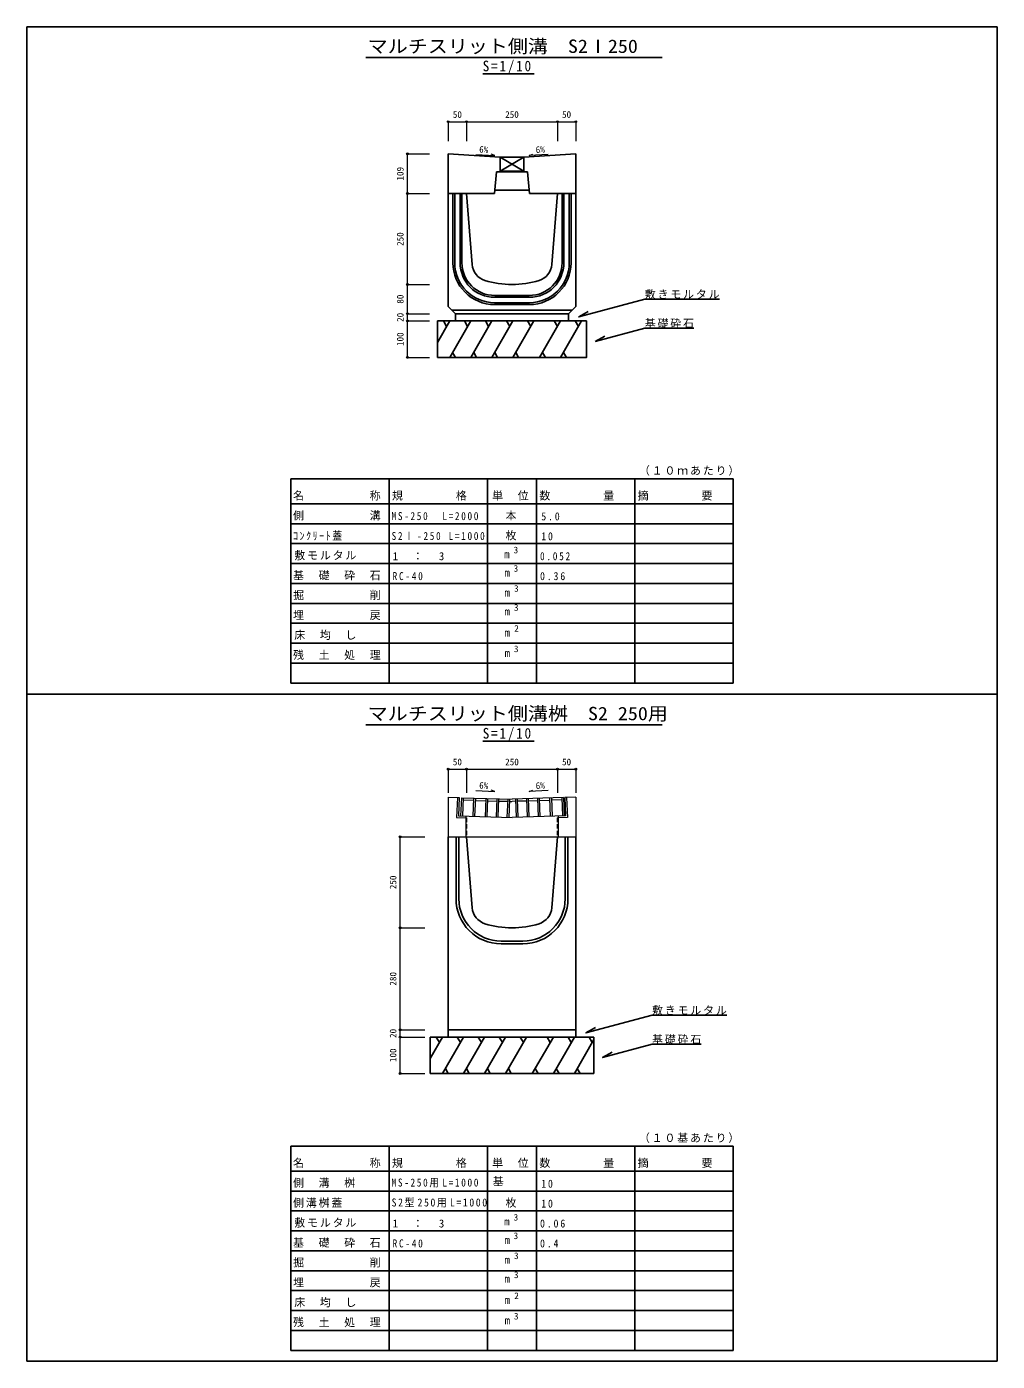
# Model space of a CAD drawing. Units: millimetres at full size, sheet at 1:10. Extents: x -1647 to 1019, y -1827 to 1839.
import ezdxf
from ezdxf.enums import TextEntityAlignment as Align

# ---------------------------------------------------------------- set-up
doc = ezdxf.new("R2010")
doc.units = ezdxf.units.MM
doc.header["$LTSCALE"] = 10
doc.header["$PDMODE"] = 32
doc.header["$PDSIZE"] = 5
doc.linetypes.add('DASHED1', pattern=[1.8, 1.2, -0.6])
doc.layers.add('0-0_通り芯', color=7, linetype='Continuous')
doc.layers.add('0-1_躯体', color=4, linetype='Continuous', lineweight=18)
doc.styles.add('ＭＳ ゴシック', font='')
doc.styles.get('ＭＳ ゴシック').set_extended_font_data('MS Gothic')

msp = doc.modelspace()

# ---------------------------------------------------------------- linework, layer by layer
at = {"layer": '0-0_通り芯', "color": 2}
for p, q in [((-1647.4, 1839.43), (-1647.4, -1827.23)), ((-1647.4, 1839.43), (1019.27, 1839.43)), ((1019.27, -1827.23), (1019.27, 1839.43)), ((1019.27, -1827.23), (1019.27, 1839.43)), ((-1647.4, -1827.23), (1019.27, -1827.23))]:
    msp.add_line(p, q, dxfattribs=at)
at = {"layer": '0-0_通り芯'}
for p, q in [((-715.89, 1754.43), (98.1, 1754.43)), ((-394.5, 1709.71), (-253.53, 1709.71)), ((50.71, 1090.73), (255.71, 1090.73)), ((-485.01, 1030.95), (-519.06, 971.98)), ((-519.06, 930.95), (-519.06, 1030.95)), ((-109.06, 1030.95), (-519.06, 1030.95)), ((-502.32, 1030.95), (-493.66, 1015.97)), ((-427.28, 1030.95), (-485.01, 930.95)), ((-469.06, 1030.95), (-469.06, 1050.95)), ((-444.58, 1030.95), (-435.93, 1015.97)), ((-369.54, 1030.95), (-427.28, 930.95)), ((-386.85, 1030.95), (-378.19, 1015.97)), ((-311.81, 1030.95), (-369.54, 930.95)), ((-329.11, 1030.95), (-320.46, 1015.97)), ((-254.07, 1030.95), (-311.81, 930.95)), ((-271.38, 1030.95), (-262.72, 1015.97)), ((-180.5, 1030.95), (-238.23, 930.95)), ((-197.8, 1030.95), (-189.15, 1015.97)), ((-122.76, 1030.95), (-180.5, 930.95)), ((-159.06, 1050.95), (-159.06, 1030.95)), ((-140.07, 1030.95), (-131.41, 1015.97)), ((50.71, 1010.93), (-85.17, 974.52)), ((50.71, 1010.93), (185.71, 1010.93)), ((-85.17, 974.52), (-59.19, 989.52)), ((-477.09, 944.67), (-469.17, 930.95)), ((-419.36, 944.67), (-411.44, 930.95)), ((-361.62, 944.67), (-353.7, 930.95)), ((-303.89, 944.67), (-295.97, 930.95)), ((-230.31, 944.67), (-222.39, 930.95)), ((-172.58, 944.67), (-164.66, 930.95)), ((-921.56, 596.98), (293.44, 596.98)), ((-921.56, 596.98), (-921.56, 473.86)), ((-651.56, 596.98), (-651.56, 473.86)), ((-381.56, 596.98), (-381.56, 473.86)), ((-246.56, 596.98), (-246.56, 473.86)), ((23.44, 596.98), (23.44, 473.86)), ((293.44, 596.98), (293.44, 473.86)), ((-921.56, 528.58), (293.44, 528.58)), ((-921.56, 473.86), (293.44, 473.86)), ((-921.56, 473.86), (-921.56, 36.1)), ((-651.56, 473.86), (-651.56, 36.1)), ((-381.56, 473.86), (-381.56, 36.1)), ((-246.56, 473.86), (-246.56, 36.1)), ((23.44, 473.86), (23.44, 36.1)), ((293.44, 473.86), (293.44, 36.1)), ((-921.56, 419.14), (293.44, 419.14)), ((-921.56, 364.42), (293.44, 364.42)), ((-921.56, 309.7), (293.44, 309.7)), ((-921.56, 254.98), (293.44, 254.98)), ((-921.56, 200.26), (293.44, 200.26)), ((-921.56, 145.54), (293.44, 145.54)), ((-921.56, 90.82), (293.44, 90.82)), ((-921.56, 36.1), (293.44, 36.1)), ((-836.06, 36.1), (72.94, 36.1)), ((-715.89, -78.9), (98.1, -78.9)), ((-394.5, -123.62), (-253.53, -123.62)), ((70.71, -876.57), (275.71, -876.57)), ((-489.06, -936.35), (-489.06, -916.35)), ((-139.06, -916.35), (-139.06, -936.35)), ((-505.01, -936.35), (-539.06, -995.33)), ((-539.06, -1036.35), (-539.06, -936.35)), ((-89.06, -936.35), (-539.06, -936.35)), ((-522.32, -936.35), (-513.66, -951.34)), ((-447.28, -936.35), (-505.01, -1036.35)), ((-464.58, -936.35), (-455.93, -951.34)), ((-389.54, -936.35), (-447.28, -1036.35)), ((-406.85, -936.35), (-398.19, -951.34)), ((-331.81, -936.35), (-389.54, -1036.35)), ((-349.11, -936.35), (-340.46, -951.34)), ((-274.07, -936.35), (-331.81, -1036.35)), ((-291.38, -936.35), (-282.72, -951.34)), ((-200.5, -936.35), (-258.23, -1036.35)), ((-217.8, -936.35), (-209.15, -951.34)), ((-142.76, -936.35), (-200.5, -1036.35)), ((-160.07, -936.35), (-151.41, -951.34)), ((-89.06, -943.34), (-142.76, -1036.35)), ((-102.33, -936.35), (-93.68, -951.34)), ((-89.06, -936.35), (-89.06, -1036.35)), ((70.71, -956.38), (205.71, -956.38)), ((-497.09, -1022.63), (-489.17, -1036.35)), ((-439.36, -1022.63), (-431.44, -1036.35)), ((-381.62, -1022.63), (-373.7, -1036.35)), ((-323.89, -1022.63), (-315.97, -1036.35)), ((-250.31, -1022.63), (-242.39, -1036.35)), ((-192.58, -1022.63), (-184.66, -1036.35)), ((-134.84, -1022.63), (-126.92, -1036.35)), ((-89.06, -1036.35), (-539.06, -1036.35)), ((-921.56, -1236.35), (293.44, -1236.35)), ((-921.56, -1236.35), (-921.56, -1359.47)), ((-651.56, -1236.35), (-651.56, -1359.47)), ((-381.56, -1236.35), (-381.56, -1359.47)), ((-246.56, -1236.35), (-246.56, -1359.47)), ((23.44, -1236.35), (23.44, -1359.47)), ((293.44, -1236.35), (293.44, -1359.47)), ((-921.56, -1304.75), (293.44, -1304.75)), ((-921.56, -1359.47), (293.44, -1359.47)), ((-921.56, -1359.47), (-921.56, -1797.23)), ((-651.56, -1359.47), (-651.56, -1797.23)), ((-381.56, -1359.47), (-381.56, -1797.23)), ((-246.56, -1359.47), (-246.56, -1797.23)), ((23.44, -1359.47), (23.44, -1797.23)), ((293.44, -1359.47), (293.44, -1797.23)), ((-921.56, -1414.19), (293.44, -1414.19)), ((-921.56, -1468.91), (293.44, -1468.91)), ((-921.56, -1523.63), (293.44, -1523.63)), ((-921.56, -1578.35), (293.44, -1578.35)), ((-921.56, -1633.07), (293.44, -1633.07)), ((-921.56, -1687.79), (293.44, -1687.79)), ((-921.56, -1742.51), (293.44, -1742.51)), ((-921.56, -1797.23), (293.44, -1797.23)), ((-836.06, -1797.23), (72.94, -1797.23))]:
    msp.add_line(p, q, dxfattribs=at)
at = {"layer": '0-0_通り芯', "color": 3}
for p, q in [((-489.06, 1489.95), (-489.06, 1380.95)), ((-346.56, 1480.95), (-489.06, 1489.95)), ((-281.56, 1480.95), (-346.56, 1480.95)), ((-346.56, 1480.95), (-281.56, 1442.95)), ((-281.56, 1480.95), (-346.56, 1442.95)), ((-346.56, 1480.95), (-346.56, 1440.65)), ((-281.56, 1480.95), (-139.06, 1489.95)), ((-281.56, 1480.95), (-281.56, 1440.65)), ((-139.06, 1489.95), (-139.06, 1380.95)), ((-362.06, 1380.95), (-357.06, 1440.65)), ((-357.06, 1440.65), (-271.06, 1440.65)), ((-346.56, 1442.95), (-281.56, 1442.95)), ((-271.06, 1440.65), (-266.06, 1380.95)), ((-489.06, 1380.95), (-489.06, 1070.95)), ((-489.06, 1380.95), (-362.06, 1380.95)), ((-476.56, 1380.95), (-476.56, 1190.95)), ((-471.56, 1379.95), (-471.56, 1190.95)), ((-456.56, 1379.95), (-456.56, 1190.95)), ((-451.56, 1190.95), (-451.56, 1380.95)), ((-439.06, 1380.95), (-423.47, 1186.04)), ((-361.3, 1389.95), (-266.81, 1389.95)), ((-266.06, 1380.95), (-139.06, 1380.95)), ((-189.06, 1380.95), (-204.65, 1186.04)), ((-176.56, 1190.95), (-176.56, 1380.95)), ((-171.56, 1379.95), (-171.56, 1190.95)), ((-156.56, 1379.95), (-156.56, 1190.95)), ((-151.56, 1380.95), (-151.56, 1190.95)), ((-139.06, 1380.95), (-139.06, 1070.95)), ((-361.56, 1100.95), (-314.06, 1100.95)), ((-266.56, 1100.95), (-314.06, 1100.95)), ((-361.9, 1095.95), (-314.06, 1095.95)), ((-361.83, 1080.95), (-314.06, 1080.95)), ((-361.79, 1075.95), (-314.06, 1075.95)), ((-266.22, 1095.95), (-314.06, 1095.95)), ((-266.3, 1080.95), (-314.06, 1080.95)), ((-266.33, 1075.95), (-314.06, 1075.95)), ((-159.06, 1050.95), (-139.06, 1070.95)), ((-479.06, 1060.95), (-314.06, 1060.95)), ((-149.06, 1060.95), (-314.06, 1060.95)), ((-467.86, -386.35), (-467.86, -556.35)), ((-460.26, -386.35), (-460.26, -556.35)), ((-439.06, -386.35), (-423.47, -581.26)), ((-189.06, -386.35), (-204.65, -581.26)), ((-167.86, -386.35), (-167.86, -556.35)), ((-160.26, -386.35), (-160.26, -556.35)), ((-139.06, -386.35), (-139.06, -916.35)), ((-344.06, -672.55), (-284.06, -672.55)), ((-344.06, -680.15), (-284.06, -680.15)), ((-489.06, -916.35), (-139.06, -916.35)), ((-489.06, -916.35), (-139.06, -916.35))]:
    msp.add_line(p, q, dxfattribs=at)
at = {"layer": '0-0_通り芯', "color": 4}
msp.add_line((-1647.4, 6.1), (1019.27, 6.1), dxfattribs=at)
at = {"layer": '0-0_通り芯', "color": 3, "linetype": 'DASHED1'}
for p, q in [((-439.06, -333.81), (-439.06, -386.35)), ((-189.06, -333.81), (-189.06, -386.35))]:
    msp.add_line(p, q, dxfattribs=at)
at = {"layer": '0-0_通り芯', "color": 3}
for points in [[(-489.06, 1070.95), (-469.06, 1050.95), (-159.06, 1050.95)], [(-489.06, -386.35), (-489.06, -916.35), (-139.06, -916.35)]]:
    msp.add_lwpolyline(points, dxfattribs=at)
at = {"layer": '0-0_通り芯'}
for points in [[(50.71, 1090.73), (-130.8, 1042.1), (-104.82, 1057.1)], [(-109.06, 1030.95), (-109.06, 930.95), (-519.06, 930.95)], [(70.71, -876.57), (-110.8, -925.21), (-84.82, -910.21)], [(70.71, -956.38), (-65.17, -992.79), (-39.19, -977.79)]]:
    msp.add_lwpolyline(points, dxfattribs=at)
at = {"layer": '0-0_通り芯', "color": 3}
for centre, radius, start, end in [((-361.56, 1190.95), 115, 180, 269.88576), ((-361.56, 1190.95), 110, 180, 269.86118), ((-361.56, 1190.95), 95, 180, 269.79541), ((-361.56, 1190.95), 90, 180, 270), ((-373.63, 1190.03), 50, 184.57, 252.67), ((-266.56, 1190.95), 90, 270, 0), ((-266.56, 1190.95), 115, 270.11424, 0), ((-266.56, 1190.95), 110, 270.13882, 0), ((-266.56, 1190.95), 95, 270.20459, 0), ((-254.5, 1190.03), 50, 287.33, 355.43), ((-314.06, 1380.95), 250, 252.67, 287.33), ((-344.06, -556.35), 123.8, 180, 270), ((-344.06, -556.35), 116.2, 180, 270), ((-373.63, -577.27), 50, 184.57, 252.67), ((-284.06, -556.35), 116.2, 270, 0), ((-284.06, -556.35), 123.8, 270, 0), ((-254.5, -577.27), 50, 287.33, 355.43), ((-314.06, -386.35), 250, 252.67, 287.33)]:
    msp.add_arc(centre, radius, start, end, dxfattribs=at)
at = {"layer": '0-1_躯体', "color": 7}
for p, q in [((-489.06, 1578.49), (-439.06, 1578.49)), ((-439.06, 1578.49), (-189.06, 1578.49)), ((-189.06, 1578.49), (-139.06, 1578.49)), ((-601.55, 1380.95), (-601.55, 1489.95)), ((-601.55, 1130.95), (-601.55, 1380.95)), ((-601.55, 1050.95), (-601.55, 1130.95)), ((-601.55, 1030.95), (-601.55, 1050.95)), ((-601.55, 930.95), (-601.55, 1030.95)), ((-489.06, -200.24), (-439.06, -200.24)), ((-439.06, -200.24), (-189.06, -200.24)), ((-189.06, -200.24), (-139.06, -200.24)), ((-621.18, -636.35), (-621.18, -386.35)), ((-621.18, -916.35), (-621.18, -636.35)), ((-621.18, -936.35), (-621.18, -916.35)), ((-621.18, -1036.35), (-621.18, -936.35))]:
    msp.add_line(p, q, dxfattribs=at)
at = {"layer": '0-1_躯体'}
for p, q in [((-489.06, 1578.49), (-489.06, 1524.84)), ((-439.06, 1578.49), (-439.06, 1524.84)), ((-189.06, 1578.49), (-189.06, 1524.84)), ((-139.06, 1578.49), (-139.06, 1524.84)), ((-601.55, 1489.95), (-540.49, 1489.95)), ((-601.55, 1380.95), (-540.49, 1380.95)), ((-601.55, 1130.95), (-540.49, 1130.95)), ((-601.55, 1050.95), (-540.49, 1050.95)), ((-601.55, 1030.95), (-540.49, 1030.95)), ((-601.55, 930.95), (-540.49, 930.95)), ((-489.06, -200.24), (-489.06, -265.1)), ((-439.06, -200.24), (-439.06, -265.1)), ((-189.06, -200.24), (-189.06, -265.1)), ((-139.06, -200.24), (-139.06, -265.1)), ((-621.18, -386.35), (-553.75, -386.35)), ((-621.18, -636.35), (-553.75, -636.35)), ((-621.18, -916.35), (-553.75, -916.35)), ((-621.18, -936.35), (-553.75, -936.35)), ((-621.18, -1036.35), (-553.75, -1036.35))]:
    msp.add_line(p, q, dxfattribs=at)
at = {"layer": '0-1_躯体', "color": 3}
for p, q in [((-489.06, -277.35), (-459.56, -278.48)), ((-139.06, -277.35), (-168.55, -278.48)), ((-139.06, -277.35), (-139.06, -386.35))]:
    msp.add_line(p, q, dxfattribs=at)
at = {"layer": '0-1_躯体', "color": 2}
for p, q in [((-464.06, -278.31), (-466.15, -332.77)), ((-459.56, -278.48), (-461.48, -328.45)), ((-453.25, -278.72), (-455.16, -328.69)), ((-453.25, -278.72), (-314.06, -283.1)), ((-448.25, -278.92), (-450.16, -328.88)), ((-448.48, -284.91), (-419.98, -286)), ((-419.75, -280.01), (-421.66, -329.97)), ((-414.75, -280.2), (-416.66, -330.16)), ((-414.98, -286.2), (-386.48, -287.29)), ((-386.25, -281.29), (-388.16, -331.26)), ((-381.25, -281.49), (-383.16, -331.45)), ((-381.48, -287.48), (-356.18, -288.01)), ((-355.93, -281.5), (-357.84, -331.46)), ((-350.93, -281.69), (-352.84, -331.65)), ((-351.17, -288.12), (-326.18, -288.64)), ((-325.95, -282.65), (-327.86, -332.61)), ((-320.95, -282.84), (-322.86, -332.8)), ((-321.18, -288.84), (-314.29, -289.1)), ((-172.25, -278.62), (-314.06, -283.1)), ((-304.32, -288.74), (-313.83, -289.1)), ((-304.55, -282.74), (-302.63, -332.7)), ((-299.55, -282.55), (-297.63, -332.51)), ((-274.32, -288.02), (-299.32, -288.54)), ((-274.57, -281.59), (-272.65, -331.55)), ((-269.57, -281.4), (-267.65, -331.36)), ((-244.02, -287.38), (-269.32, -287.91)), ((-244.25, -281.39), (-242.33, -331.35)), ((-239.25, -281.19), (-237.33, -331.16)), ((-210.52, -286.1), (-239.02, -287.19)), ((-210.75, -280.1), (-208.83, -330.06)), ((-205.75, -279.91), (-203.83, -329.87)), ((-177.02, -284.81), (-205.52, -285.9)), ((-177.25, -278.82), (-175.33, -328.78)), ((-172.25, -278.62), (-170.33, -328.59)), ((-168.55, -278.48), (-166.64, -328.45)), ((-164.06, -278.31), (-161.97, -332.77)), ((-461.48, -328.45), (-314.06, -333.14)), ((-440.99, -329.23), (-441.17, -333.73)), ((-166.64, -328.45), (-314.06, -333.14)), ((-187.12, -329.23), (-186.95, -333.73)), ((-466.15, -332.77), (-439.06, -333.81)), ((-441.17, -333.73), (-441.17, -386.35)), ((-161.97, -332.77), (-189.06, -333.81)), ((-186.95, -333.73), (-186.95, -386.35))]:
    msp.add_line(p, q, dxfattribs=at)
at = {"layer": '0-1_躯体', "color": 7}
for points in [[(-413.73, 1488.64), (-361.57, 1485.34), (-371.11, 1489.09)], [(-214.4, 1488.64), (-266.56, 1485.34), (-257.01, 1489.09)], [(-413.73, -258.67), (-361.57, -261.96), (-371.11, -258.22)], [(-214.4, -258.67), (-266.56, -261.96), (-257.01, -258.22)]]:
    msp.add_lwpolyline(points, dxfattribs=at)
at = {"layer": '0-1_躯体', "color": 3}
msp.add_lwpolyline([(-489.06, -277.35), (-489.06, -386.35), (-139.06, -386.35)], dxfattribs=at)
at = {"layer": '0-1_躯体'}
for p in [(-489.06, 1578.49), (-439.06, 1578.49), (-189.06, 1578.49), (-139.06, 1578.49), (-601.55, 1489.95), (-601.55, 1380.95), (-601.55, 1130.95), (-601.55, 1050.95), (-601.55, 1030.95), (-601.55, 930.95), (-489.06, -200.24), (-439.06, -200.24), (-189.06, -200.24), (-139.06, -200.24), (-621.18, -386.35), (-621.18, -636.35), (-621.18, -916.35), (-621.18, -936.35), (-621.18, -1036.35)]:
    msp.add_point(p, dxfattribs=at)

# ---------------------------------------------------------------- texts
at = {"layer": '0-0_通り芯', "color": 3, "style": 'ＭＳ ゴシック', "width": 1.1}
for s, p in [('マルチスリット側溝\u3000S2Ⅰ250', (-710.49, 1756.46)), ('マルチスリット側溝桝\u3000S2 250用', (-710.49, -76.88))]:
    msp.add_text(s, height=36.66, dxfattribs=at).set_placement(p, align=Align.BOTTOM_LEFT)
at = {"layer": '0-0_通り芯', "color": 4, "style": 'ＭＳ ゴシック'}
for s, p in [('3', (-309.54, 387.04)), ('3', (-309.54, 336.43)), ('3', (-308.37, 281.36)), ('3', (-308.64, 229.11)), ('2', (-307.74, 171.58)), ('3', (-308.64, 115.49)), ('3', (-309.54, -1446.29)), ('3', (-309.54, -1496.91)), ('3', (-308.37, -1551.97)), ('3', (-308.64, -1604.23)), ('2', (-307.74, -1661.75)), ('3', (-308.64, -1717.84))]:
    msp.add_text(s, height=18.33, dxfattribs=at).set_placement(p, align=Align.BOTTOM_LEFT)
at = {"layer": '0-0_通り芯', "style": 'ＭＳ ゴシック'}
for s, p in [('m', (-335.64, 372.68)), ('m', (-334.74, 322.06)), ('m', (-334.74, 267.34)), ('m', (-334.74, 215.36)), ('m', (-334.65, 157.22)), ('m', (-334.47, 101.13)), ('基', (-366.81, -1350.53)), ('m', (-335.64, -1460.66)), ('m', (-334.74, -1511.27)), ('m', (-334.74, -1565.99)), ('m', (-334.74, -1617.98)), ('m', (-334.65, -1676.12)), ('m', (-334.47, -1732.2))]:
    msp.add_text(s, height=21.99, dxfattribs=at).set_placement(p, align=Align.BOTTOM_LEFT)
at = {"layer": '0-0_通り芯', "attachment_point": 7, "style": 'ＭＳ ゴシック'}
for s, insert, char_height in [('\\T1.28;\\W0.9;S=1/10', (-394.5, 1709.71), 29.33), ('\\T1.17;敷きモルタル', (50.71, 1090.73), 21.99), ('\\T1.17;基礎砕石', (50.71, 1010.93), 21.99), ('\\T1.17;（１０ｍあたり）', (34.69, 605.92), 21.99), ('\\T1.17;名\u3000\u3000\u3000\u3000\u3000称', (-915.56, 537.52), 21.99), ('\\T1.17;規\u3000\u3000\u3000\u3000格', (-643.81, 537.52), 21.99), ('\\T1.17;単\u3000位', (-368.56, 537.52), 21.99), ('\\T1.17;数\u3000\u3000\u3000\u3000量', (-238.81, 537.52), 21.99), ('\\T1.17;摘\u3000\u3000\u3000\u3000要', (31.19, 537.52), 21.99), ('\\T1.17;側\u3000\u3000\u3000\u3000\u3000溝', (-915.56, 482.8), 21.99), ('\\T1.36;\\W0.85;MS-250\u3000L=2000', (-644.81, 483.59), 21.99), ('\\T1.17;\u3000本', (-366.81, 482.8), 21.99), ('\\T1.38;\\W0.9;5.0', (-233.56, 482.8), 21.99), ('\\T1.33;\\W0.9;ｺﾝｸﾘｰﾄ蓋', (-915.56, 428.08), 21.99), ('\\T1.36;\\W0.85;S2Ⅰ-250\\~L=1000', (-644.81, 428.87), 21.99), ('\\T1.17;\u3000枚', (-366.81, 428.08), 21.99), ('\\T1.36;\\W0.9;10', (-233.56, 428.08), 21.99), ('\\T1.17;敷モルタル', (-912.06, 373.36), 21.99), ('\\T1.21;1\u3000：\u30003', (-642.06, 373.36), 21.99), ('\\T1.38;\\W0.85;0.052', (-237.06, 373.36), 21.99), ('\\T1.17;基\u3000礎\u3000砕\u3000石', (-915.56, 318.64), 21.99), ('\\T1.38;\\W0.85;RC-40', (-642.06, 318.64), 21.99), ('\\T1.38;\\W0.9;0.36', (-237.06, 318.64), 21.99), ('\\T1.17;掘\u3000\u3000\u3000\u3000\u3000削', (-915.56, 263.92), 21.99), ('\\T1.17;埋\u3000\u3000\u3000\u3000\u3000戻', (-915.56, 209.2), 21.99), ('\\T1.17;床\u3000均\u3000し', (-912.06, 154.48), 21.99), ('\\T1.17;残\u3000土\u3000処\u3000理', (-915.56, 99.76), 21.99), ('\\T1.28;\\W0.9;S=1/10', (-394.5, -123.62), 29.33), ('\\T1.17;敷きモルタル', (70.71, -876.57), 21.99), ('\\T1.17;基礎砕石', (70.71, -956.38), 21.99), ('\\T1.17;（１０基あたり）', (34.69, -1227.41), 21.99), ('\\T1.17;名\u3000\u3000\u3000\u3000\u3000称', (-915.56, -1295.81), 21.99), ('\\T1.17;規\u3000\u3000\u3000\u3000格', (-643.81, -1295.81), 21.99), ('\\T1.17;単\u3000位', (-368.56, -1295.81), 21.99), ('\\T1.17;数\u3000\u3000\u3000\u3000量', (-238.81, -1295.81), 21.99), ('\\T1.17;摘\u3000\u3000\u3000\u3000要', (31.19, -1295.81), 21.99), ('\\T1.17;側\u3000溝\u3000桝', (-915.56, -1350.53), 21.99), ('\\T1.36;\\W0.85;MS-250用L=1000', (-644.81, -1349.74), 21.99), ('\\T1.36;\\W0.9;10', (-233.56, -1350.53), 21.99), ('\\T1.17;側溝桝蓋', (-915.56, -1405.25), 21.99), ('\\T1.32;\\W0.9;S2型250用L=1000', (-644.81, -1404.46), 21.99), ('\\T1.17;\u3000枚', (-366.81, -1405.25), 21.99), ('\\T1.36;\\W0.9;10', (-233.56, -1405.25), 21.99), ('\\T1.17;敷モルタル', (-912.06, -1459.97), 21.99), ('\\T1.21;1\u3000：\u30003', (-642.06, -1459.97), 21.99), ('\\T1.38;\\W0.9;0.06', (-237.06, -1459.97), 21.99), ('\\T1.17;基\u3000礎\u3000砕\u3000石', (-915.56, -1514.69), 21.99), ('\\T1.38;\\W0.85;RC-40', (-642.06, -1514.69), 21.99), ('\\T1.38;\\W0.9;0.4', (-237.06, -1514.69), 21.99), ('\\T1.17;掘\u3000\u3000\u3000\u3000\u3000削', (-915.56, -1569.41), 21.99), ('\\T1.17;埋\u3000\u3000\u3000\u3000\u3000戻', (-915.56, -1624.13), 21.99), ('\\T1.17;床\u3000均\u3000し', (-912.06, -1678.85), 21.99), ('\\T1.17;残\u3000土\u3000処\u3000理', (-915.56, -1733.57), 21.99)]:
    msp.add_mtext(s, dxfattribs=dict(at, insert=insert, char_height=char_height))
at = {"layer": '0-1_躯体', "style": 'ＭＳ ゴシック'}
for s, p in [('50', (-476.56, 1583.49)), ('250', (-332.81, 1583.49)), ('50', (-176.56, 1583.49)), ('50', (-476.56, -195.24)), ('250', (-332.81, -195.24)), ('50', (-176.56, -195.24))]:
    msp.add_text(s, height=18.33, dxfattribs=at).set_placement(p, align=Align.BOTTOM_LEFT)
for s, rotation, p in [('6%', 356.591, (-404.97, 1488.24)), ('6%', 3.409, (-248.11, 1486.76)), ('109', 90, (-606.55, 1416.7)), ('250', 90, (-606.55, 1237.2)), ('80', 90, (-606.55, 1078.45)), ('20', 90, (-606.55, 1028.45)), ('100', 90, (-606.55, 962.2)), ('6%', 356.591, (-404.97, -259.06)), ('6%', 3.409, (-248.11, -260.55)), ('250', 90, (-626.18, -530.1)), ('280', 90, (-626.18, -795.1)), ('20', 90, (-626.18, -938.85)), ('100', 90, (-626.18, -1005.1))]:
    msp.add_text(s, height=18.33, rotation=rotation, dxfattribs=at).set_placement(p, align=Align.BOTTOM_LEFT)

doc.saveas('drawing.dxf')
